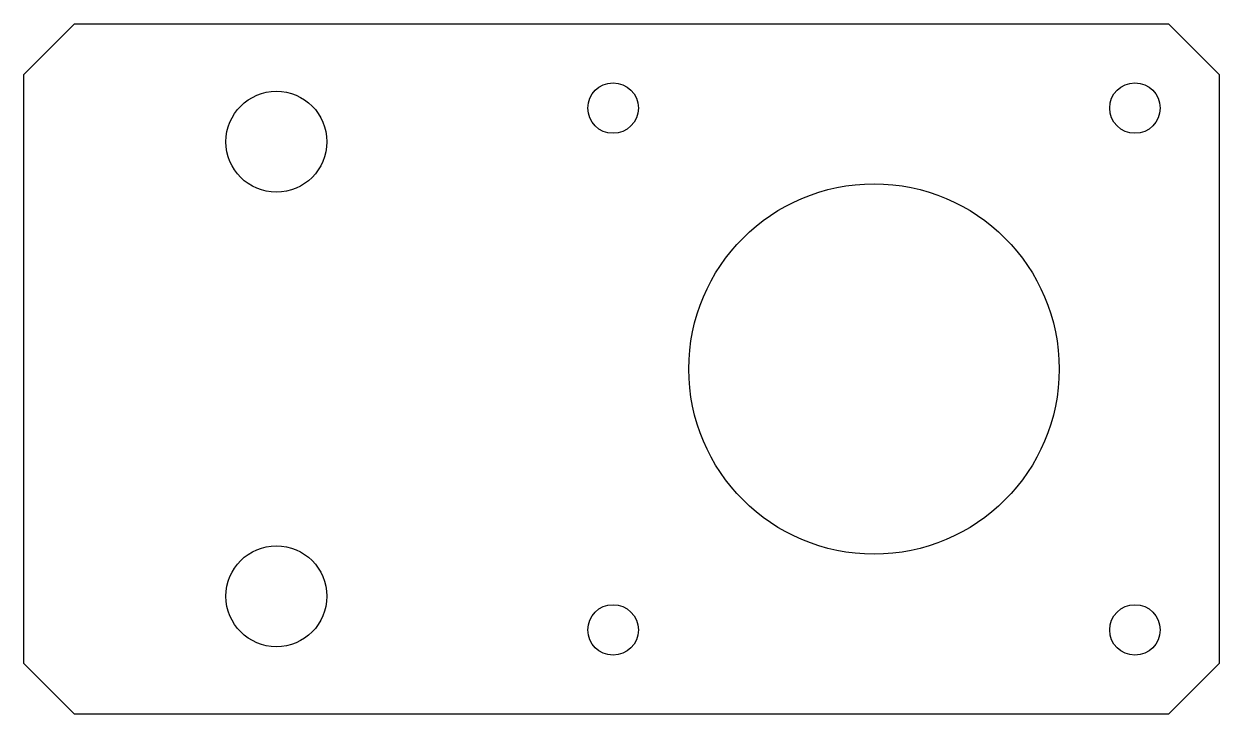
# Model space of a CAD drawing. Header units: millimetres. Extents: x 0 to 71, y 0 to 41.
import ezdxf

# ---------------------------------------------------------------- set-up
doc = ezdxf.new("R2010")
doc.units = ezdxf.units.MM

msp = doc.modelspace()

# ---------------------------------------------------------------- linework, layer by layer
for p, q in [((0, 38), (3, 41)), ((3, 41), (68, 41)), ((68, 41), (71, 38)), ((0, 3), (0, 38)), ((71, 38), (71, 3)), ((3, 0), (0, 3)), ((71, 3), (68, 0)), ((68, 0), (3, 0))]:
    msp.add_line(p, q)
for centre, radius in [((15, 34), 3), ((35, 36), 1.5), ((66, 36), 1.5), ((50.5, 20.5), 11), ((15, 7), 3), ((35, 5), 1.5), ((66, 5), 1.5)]:
    msp.add_circle(centre, radius)

doc.saveas('drawing.dxf')
